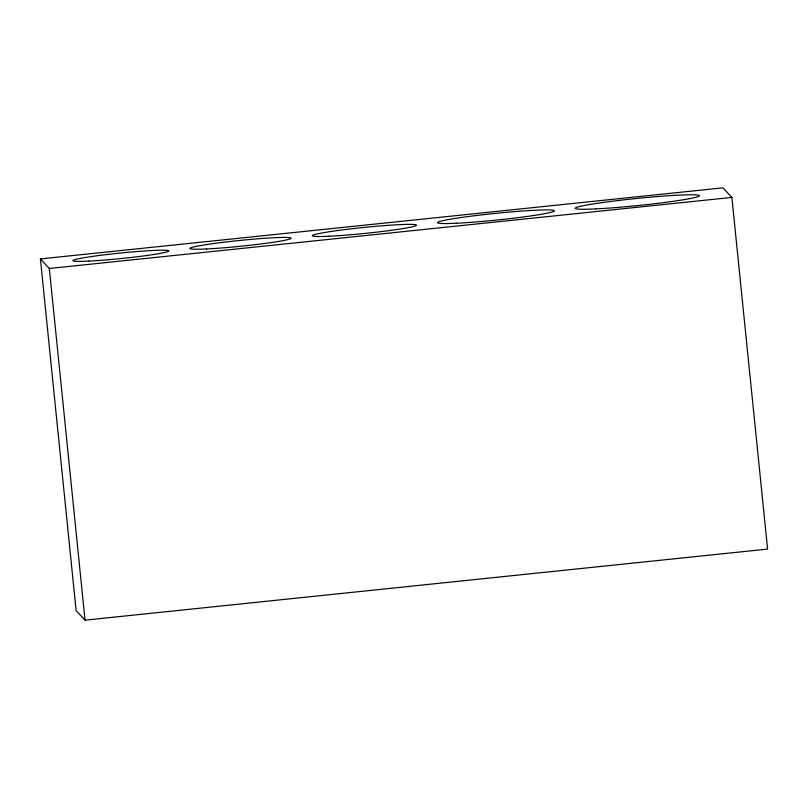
<?xml version="1.0" encoding="UTF-8"?>
<svg xmlns="http://www.w3.org/2000/svg" width="808" height="808" viewBox="0 0 808 808"><rect width="100%" height="100%" fill="white"/><g stroke="black" fill="none" stroke-linecap="round" stroke-linejoin="round"><path stroke-width="1.21" d="M40.4 258.913L722.958 187.84L731.876 197.415L767.6 549.087L85.042 620.16L76.124 610.585L40.4 258.913L49.318 268.478L85.042 620.16M49.318 268.478L731.876 197.415M88.698 261.105A48.157 2.767 -5.8 0 0 167.69 251.631A48.157 2.767 -5.8 0 0 106.181 254.621A48.157 2.767 -5.8 0 0 88.698 261.105M206.434 248.965A50.985 2.939 -5.8 0 0 290.072 238.926A50.985 2.939 -5.8 0 0 224.947 242.097A50.985 2.939 -5.8 0 0 206.434 248.965M329.331 236.229A52.399 3.02 -5.8 0 0 415.292 225.917A52.399 3.02 -5.8 0 0 348.359 229.169A52.399 3.02 -5.8 0 0 329.331 236.229M456.661 223.23A58.772 3.384 -5.8 0 0 553.076 211.666A58.772 3.384 -5.8 0 0 478.003 215.312A58.772 3.384 -5.8 0 0 456.661 223.23M595.728 208.898A62.317 3.585 -5.8 0 0 697.95 196.637A62.317 3.585 -5.8 0 0 618.362 200.495A62.317 3.585 -5.8 0 0 595.728 208.898"/></g></svg>
